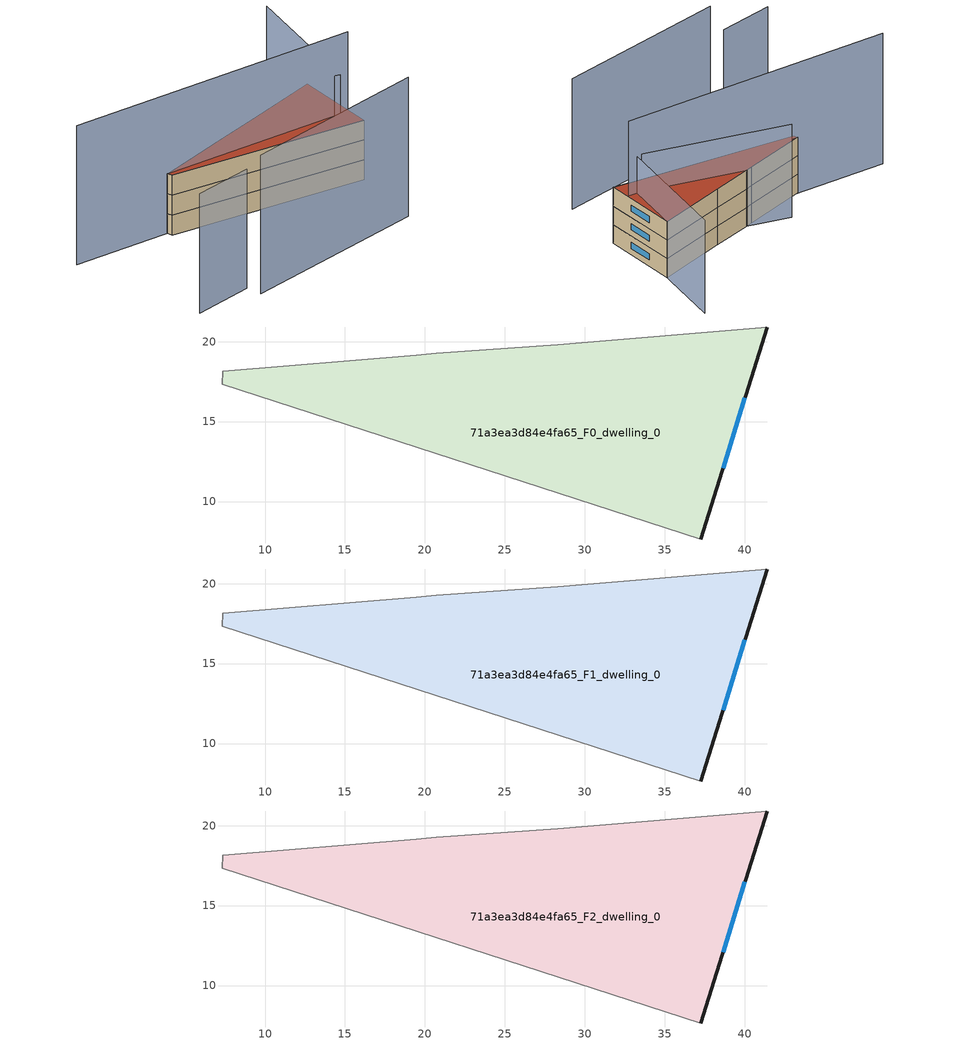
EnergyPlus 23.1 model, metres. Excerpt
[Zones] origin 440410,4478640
71a3ea3d84e4fa65_F0_dwelling_0
 floor ground (EU_floor_Construction): 41.39,20.91 37.26,7.66 7.34,17.33 7.35,18.15 19.45,19.16 20.71,19.27 28.3,19.82 z0
 wall outside (EU_wall_Construction): 37.26,7.66 41.39,20.91 z0:3
 wall adiabatic (EU_wall_Construction): 41.39,20.91 28.3,19.82 20.71,19.27 19.45,19.16 7.35,18.15 7.34,17.33 37.26,7.66 z0:3
 window (EU_Window_Construction): 38.64,12.09 40.01,16.48 z1:2
71a3ea3d84e4fa65_F1_dwelling_0
 floor to 71a3ea3d84e4fa65_F0_dwelling_0 (EU_floor_Construction): 41.39,20.91 37.25,7.66 7.34,17.33 7.35,18.15 19.45,19.16 20.71,19.27 28.3,19.82 z3
 wall outside (EU_wall_Construction): 37.26,7.66 41.39,20.91 z3:6
 wall adiabatic (EU_wall_Construction): 41.39,20.91 28.3,19.82 20.71,19.27 19.45,19.16 7.35,18.15 7.34,17.33 37.26,7.66 z3:6
 window (EU_Window_Construction): 38.64,12.09 40.01,16.48 z4:5
71a3ea3d84e4fa65_F2_dwelling_0
 floor to 71a3ea3d84e4fa65_F1_dwelling_0 (EU_floor_Construction): 41.39,20.91 37.25,7.66 7.34,17.33 7.35,18.15 19.45,19.16 20.71,19.27 28.3,19.82 z6
 wall outside (EU_wall_Construction): 37.26,7.66 41.39,20.91 z6:9
 wall adiabatic (EU_wall_Construction): 41.39,20.91 28.3,19.82 20.71,19.27 19.45,19.16 7.35,18.15 7.34,17.33 37.26,7.66 z6:9
 window (EU_Window_Construction): 38.64,12.09 40.01,16.48 z7:8
 roof outside (EU_roof_Construction): 37.26,7.66 41.39,20.91 28.3,19.82 20.71,19.27 19.45,19.16 7.35,18.15 7.34,17.33 z9
shading: 0.37,-3.67 31.99,-4.13 / -8.04,21.66 38.05,11.16 z0:21; -9.49,-0.86 0.53,-1.08 z0:18; 47.28,32.62 36.54,11.29 / 36.54,11.29 14.23,22.53 z0:15
[Building]
EU S2 Campaign: North Axis=0; Terrain=City; Solar Distribution=FullExterior
[Site:Location]
Madrid: Latitude=40.5; Longitude=-3.5; Time Zone=1; Elevation=609
[SizingPeriod:WeatherFileDays]
AnnualSizingPeriod: Begin Month=1; Begin Day of Month=1; End Month=12; End Day of Month=31; Day of Week for Start Day=Monday; Use Weather File Daylight Saving Period=No; Use Weather File Rain and Snow Indicators=No
[MATERIAL]
EU_InternalMass_Material: Roughness=MediumRough; Thickness=0.1; Conductivity=1; Density=1800; Specific Heat=900; Thermal Absorptance=0.9; Solar Absorptance=0.7; Visible Absorptance=0.7
[MATERIAL:NOMASS] Roughness=MediumRough; Thermal Absorptance=0.9; Solar Absorptance=0.7; Visible Absorptance=0.7
Name | Thermal Resistance
EU_wall_NoMass | 0.459673
EU_roof_NoMass | 0.495815
EU_floor_NoMass | 0.788942
[WINDOWMATERIAL:SIMPLEGLAZINGSYSTEM]
EU_Window_SimpleGlazing: UFactor=4.26103; Solar Heat Gain Coefficient=0.85; Visible Transmittance=0.85
[CONSTRUCTION]
EU_wall_Construction: EU_wall_NoMass
EU_roof_Construction: EU_roof_NoMass
EU_floor_Construction: EU_floor_NoMass
EU_Window_Construction: EU_Window_SimpleGlazing
EU_InternalMass_Construction: EU_InternalMass_Material
[ZONE] Type=1; Multiplier=1; Ceiling Height=autocalculate; Volume=696.456; Floor Area=autocalculate; Part of Total Floor Area=Yes
71a3ea3d84e4fa65_F0_dwelling_0; 71a3ea3d84e4fa65_F1_dwelling_0; 71a3ea3d84e4fa65_F2_dwelling_0
[INTERNALMASS] Construction=EU_InternalMass_Construction; Surface Area=232.152
Name | Zone or ZoneList
71a3ea3d84e4fa65_F0_dwelling_0_EU_InternalMass | 71a3ea3d84e4fa65_F0_dwelling_0
71a3ea3d84e4fa65_F1_dwelling_0_EU_InternalMass | 71a3ea3d84e4fa65_F1_dwelling_0
71a3ea3d84e4fa65_F2_dwelling_0_EU_InternalMass | 71a3ea3d84e4fa65_F2_dwelling_0
[OTHEREQUIPMENT] Fuel Type=Electricity; Design Level Calculation Method=Watts/Area; Power per Zone Floor Area=1; Fraction Latent=0; Fraction Radiant=0; Fraction Lost=0; Carbon Dioxide Generation Rate=0; EndUse Subcategory=EU_Step8_InternalGains
Name | Zone or ZoneList or Space or SpaceList | Schedule
EU_Step8_InternalGain_71a3ea3d84e4fa65_F0_dwelling_0_f000 | 71a3ea3d84e4fa65_F0_dwelling_0 | EU_Step8_GainSchedule_71a3ea3d84e4fa65_F0_dwelling_0_f000
EU_Step8_InternalGain_71a3ea3d84e4fa65_F1_dwelling_0_f000 | 71a3ea3d84e4fa65_F1_dwelling_0 | EU_Step8_GainSchedule_71a3ea3d84e4fa65_F1_dwelling_0_f000
EU_Step8_InternalGain_71a3ea3d84e4fa65_F2_dwelling_0_f000 | 71a3ea3d84e4fa65_F2_dwelling_0 | EU_Step8_GainSchedule_71a3ea3d84e4fa65_F2_dwelling_0_f000
[ZONEVENTILATION:DESIGNFLOWRATE] Schedule=EU_AlwaysOn; Design Flow Rate Calculation Method=AirChanges/Hour; Air Changes per Hour=0.719161; Ventilation Type=Natural; Fan Pressure Rise=0; Fan Total Efficiency=1; Constant Term Coefficient=1; Temperature Term Coefficient=0; Velocity Term Coefficient=0; Velocity Squared Term Coefficient=0; Minimum Indoor Temperature=-100; Maximum Indoor Temperature=100; Delta Temperature=-100; Minimum Outdoor Temperature=-100; Maximum Outdoor Temperature=100; Maximum Wind Speed=40
Name | Zone or ZoneList or Space or SpaceList
EU_ConstantAir_71a3ea3d84e4fa65_F0_dwelling_0 | 71a3ea3d84e4fa65_F0_dwelling_0
EU_ConstantAir_71a3ea3d84e4fa65_F1_dwelling_0 | 71a3ea3d84e4fa65_F1_dwelling_0
EU_ConstantAir_71a3ea3d84e4fa65_F2_dwelling_0 | 71a3ea3d84e4fa65_F2_dwelling_0
[HVACTEMPLATE:THERMOSTAT] Constant Heating Setpoint=20; Constant Cooling Setpoint=50
EU_HeatOnly_71a3ea3d84e4fa65_F0_dwelling_0; EU_HeatOnly_71a3ea3d84e4fa65_F1_dwelling_0; EU_HeatOnly_71a3ea3d84e4fa65_F2_dwelling_0
[HVACTEMPLATE:ZONE:IDEALLOADSAIRSYSTEM] System Availability Schedule=EU_AlwaysOn; Maximum Heating Supply Air Temperature=50; Minimum Cooling Supply Air Temperature=13; Maximum Heating Supply Air Humidity Ratio=0.0156; Minimum Cooling Supply Air Humidity Ratio=0.0077; Heating Limit=NoLimit; Cooling Limit=NoLimit; Heating Availability Schedule=EU_AlwaysOn; Cooling Availability Schedule=EU_CoolingOff; Dehumidification Control Type=ConstantSensibleHeatRatio; Cooling Sensible Heat Ratio=0.7; Dehumidification Setpoint=60; Humidification Control Type=None; Humidification Setpoint=30; Outdoor Air Method=None; Outdoor Air Flow Rate per Person=0.00944; Outdoor Air Flow Rate per Zone Floor Area=0; Outdoor Air Flow Rate per Zone=0; Demand Controlled Ventilation Type=None; Outdoor Air Economizer Type=NoEconomizer; Heat Recovery Type=None; Sensible Heat Recovery Effectiveness=0.7; Latent Heat Recovery Effectiveness=0.65
Name | Template Thermostat
71a3ea3d84e4fa65_F0_dwelling_0 | EU_HeatOnly_71a3ea3d84e4fa65_F0_dwelling_0
71a3ea3d84e4fa65_F1_dwelling_0 | EU_HeatOnly_71a3ea3d84e4fa65_F1_dwelling_0
71a3ea3d84e4fa65_F2_dwelling_0 | EU_HeatOnly_71a3ea3d84e4fa65_F2_dwelling_0
[SIZING:ZONE] Zone Cooling Design Supply Air Temperature Input Method=SupplyAirTemperature; Zone Cooling Design Supply Air Temperature=13; Zone Heating Design Supply Air Temperature Input Method=SupplyAirTemperature; Zone Heating Design Supply Air Temperature=50; Zone Cooling Design Supply Air Humidity Ratio=0.008; Zone Heating Design Supply Air Humidity Ratio=0.008; Cooling Design Air Flow Method=DesignDay; Cooling Design Air Flow Rate=0; Cooling Minimum Air Flow per Zone Floor Area=0.000762; Cooling Minimum Air Flow=0; Cooling Minimum Air Flow Fraction=0.2; Heating Design Air Flow Method=DesignDay; Heating Design Air Flow Rate=0; Heating Maximum Air Flow per Zone Floor Area=0.002032; Heating Maximum Air Flow=0.141576; Heating Maximum Air Flow Fraction=0.3; Account for Dedicated Outdoor Air System=No; Dedicated Outdoor Air System Control Strategy=NeutralSupplyAir; Dedicated Outdoor Air Low Setpoint Temperature for Design=autosize; Dedicated Outdoor Air High Setpoint Temperature for Design=autosize; Zone Load Sizing Method=Sensible Load Only No Latent Load; Zone Latent Cooling Design Supply Air Humidity Ratio Input Method=HumidityRatioDifference; Zone Cooling Design Supply Air Humidity Ratio Difference=0.005; Zone Latent Heating Design Supply Air Humidity Ratio Input Method=HumidityRatioDifference; Zone Humidification Design Supply Air Humidity Ratio Difference=0.005
71a3ea3d84e4fa65_F0_dwelling_0; 71a3ea3d84e4fa65_F1_dwelling_0; 71a3ea3d84e4fa65_F2_dwelling_0
[SCHEDULE:CONSTANT]
Name | Hourly Value
EU_AlwaysOn | 1
EU_CoolingOff | 0
[SCHEDULE:FILE] Column Number=1; Rows to Skip at Top=0; Number of Hours of Data=8760; Column Separator=Comma; Interpolate to Timestep=No; Minutes per Item=60; Adjust Schedule for Daylight Savings=Yes
Name | File
EU_Step8_GainSchedule_71a3ea3d84e4fa65_F0_dwelling_0_f000 | ../../schedules/71a3ea3d84e4fa65/71a3ea3d84e4fa65_F0_dwelling_0_f000_gain.csv
EU_Step8_GainSchedule_71a3ea3d84e4fa65_F1_dwelling_0_f000 | ../../schedules/71a3ea3d84e4fa65/71a3ea3d84e4fa65_F1_dwelling_0_f000_gain.csv
EU_Step8_GainSchedule_71a3ea3d84e4fa65_F2_dwelling_0_f000 | ../../schedules/71a3ea3d84e4fa65/71a3ea3d84e4fa65_F2_dwelling_0_f000_gain.csv
